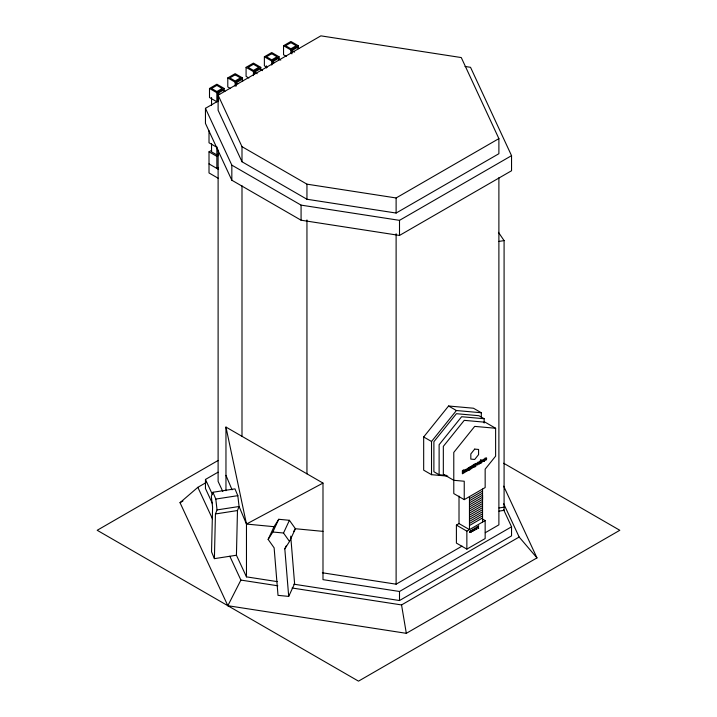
<?xml version="1.0" encoding="UTF-8"?>
<svg xmlns="http://www.w3.org/2000/svg" width="717" height="717" viewBox="0 0 717 717"><rect width="100%" height="100%" fill="white"/><g stroke="black" fill="none" stroke-linecap="round" stroke-linejoin="round"><path stroke-width="1.08" d="M246.469 576.862L236.431 555.236L214.401 558.651L215.441 513.964L217.045 509.912L215.79 499.068L212.931 492.265L234.961 488.86L237.82 495.662L239.075 506.507L246.469 524.055L246.469 576.862L277.309 581.63M236.431 555.236L237.47 510.549L239.075 506.507L217.045 509.912M482.55 461.192C483.428 456.093 485.767 462.68 482.55 461.336M212.931 492.265L211.327 496.316L212.582 507.161L211.542 551.848L214.401 558.651M290.717 536.146L294.597 583.674L288.7 596.392L278.017 595.37L274.127 547.842L268.14 539.408L274.046 526.69L278.743 519.278L289.417 520.3L295.413 528.734L322.991 531.369M268.14 539.408L272.836 532.005L278.743 519.278M288.7 596.392L284.81 548.863L289.507 541.452L283.52 533.018L289.417 520.3M284.81 548.863L286.173 545.924M289.507 541.452L295.413 528.734L293.647 531.512M503.692 486.171L536.979 557.898L406.324 633.326L227.845 605.713L240.894 580.08L229.834 556.258M447.749 476.133L431.517 474.681L423.675 470.164L423.675 436.967L448.573 406.001L473.462 408.224L481.304 412.75L481.304 417.177M431.517 474.681L431.517 441.493L456.406 410.527L481.304 412.75M227.845 605.713L180.021 502.671L197.847 487.327L206.523 482.317M218.694 100.703L216.857 101.769L209.498 97.521L209.498 88.469L216.857 84.221L224.215 88.469L224.215 91.48M230.551 88.549L227.791 86.963L227.791 77.911L235.149 73.663L242.507 77.911L242.507 80.922M248.844 77.992L246.083 76.396L246.083 67.344L253.442 63.096L260.791 67.344L260.791 70.365M267.136 67.434L264.376 65.839L264.376 56.786L271.734 52.538L279.083 56.786L279.083 59.807M286.307 56.365L283.547 54.77L283.547 45.718L290.905 41.469L298.254 45.718L298.254 48.738M209.498 88.469L216.857 92.717L224.215 88.469M227.791 77.911L235.149 82.15L242.507 77.911M246.083 67.344L253.442 71.592L260.791 67.344M264.376 56.786L271.734 61.035L279.083 56.786M283.547 45.718L290.905 49.966L298.254 45.718M217.878 100.004L217.878 93.3L223.193 90.234L224.986 91.265M236.162 86.094L236.162 82.742L241.486 79.668L243.278 80.707M254.454 74.416L254.454 72.184L259.778 69.11L262.467 70.66M272.747 63.858L272.747 61.617L278.071 58.552L280.759 60.103M291.918 53.9L291.918 50.548L297.241 47.483L299.034 48.514M218.111 95.191L320.884 35.85L461.273 57.566L498.889 138.623L498.889 153.707L396.116 213.048L306.948 199.254L241.996 161.755L218.111 110.275L218.111 95.191L241.996 146.662L241.996 161.755M465.028 66.457L470.531 67.308L511.544 155.67L511.544 170.754L399.503 235.436L301.077 220.209L231.833 180.227L205.456 123.405L205.456 108.321L218.013 101.07M218.237 178.282L209.014 172.949L209.014 151.834L211.632 150.319M211.542 143.785L211.542 151.834L216.857 154.899L218.631 153.877M209.014 151.834L216.857 156.36L218.595 155.356M218.595 167.419L216.857 168.423L216.857 156.36M241.996 146.662L306.948 184.161L396.116 197.964L498.889 138.623M205.456 108.321L231.833 165.143L301.077 205.125L399.503 220.352L511.544 155.67M218.165 460.439L97.189 530.284L358.5 681.15L619.811 530.284L503.675 463.236M212.501 503.675L205.456 488.501L205.456 479.449L218.013 472.207M180.021 502.671L182.925 500.995M464.24 499.632L485.158 487.551L485.158 469.16L495.617 456.146L495.617 428.255L485.167 422.223L464.249 420.35L443.33 446.377L443.33 474.269L453.78 480.3L464.24 481.232L464.24 499.632L453.789 493.592L453.78 452.409L474.699 426.391L495.617 428.255M469.465 498.673L482.541 491.127M469.465 500.735L482.541 493.188M469.465 502.805L482.532 495.259L482.541 499.382L469.465 506.928M469.465 504.867L482.532 497.32M469.465 508.989L482.541 501.443M469.465 511.06L482.541 503.504M469.465 513.121L482.541 505.566M469.465 515.182L482.541 507.636M469.465 517.244L482.541 509.697M482.308 518.92L485.158 520.569L485.158 538.557L466.857 549.123L456.406 543.092L456.406 525.095L459.014 523.589L469.465 529.621L469.465 496.612M469.465 519.305L482.541 511.759M469.465 521.376L482.541 513.82M469.465 523.437L482.541 515.881M469.465 525.498L482.541 517.952M456.406 525.095L466.857 531.136L485.158 520.569M322.363 572.775L396.116 584.185L462.053 546.121M485.319 532.686L498.889 524.844L498.889 177.708M225.963 490.715L225.963 427.072L322.991 483.088L322.991 579.65L399.503 591.48L511.544 526.807L503.531 509.536M293.827 584.185L399.503 600.532L511.544 535.859L511.544 526.807M292.097 588.003L401.547 604.933L519.153 537.033L536.979 557.898M225.963 427.072L246.469 524.055L322.991 483.088M498.996 241.396L504.087 240.607L504.087 510.343L498.996 511.131M215.79 499.068L237.82 495.662M215.441 513.964L237.47 510.549M498.996 507.959L504.087 507.17M484.145 423.021L484.145 418.728L461.631 416.72L439.118 444.728L439.118 474.744L446.628 475.416M246.469 524.055L274.046 526.69M272.836 532.005L283.52 533.018M240.894 580.08L277.811 585.789M291.918 50.548L294.615 52.108M272.747 61.617L274.548 62.657M254.454 72.184L257.152 73.734M236.162 82.742L237.963 83.781M217.878 93.3L219.671 94.339M216.857 147.308L209.014 142.782L209.014 130.709M209.014 163.897L218.595 169.436M484.145 418.728L478.92 415.708L456.406 413.7L433.893 441.708L433.893 471.723L439.118 474.744M448.573 406.001L456.406 410.527M423.675 436.967L431.517 441.493M498.458 232.326L504.087 240.607M503.71 503.764L519.153 537.033M222.79 491.503L218.111 481.412L218.111 149.996M205.456 479.449L212.447 494.515M197.847 487.327L212.429 518.749M225.963 475.353L232.048 489.81M401.547 604.933L406.324 633.326M482.541 489.066L482.541 522.075M466.857 531.136L466.857 549.123M459.014 496.083L459.014 523.589M399.503 220.352L399.503 235.436M399.503 591.48L399.503 600.532M396.116 197.964L396.116 213.048M396.116 233.733L396.116 584.185M306.948 184.161L306.948 199.254M306.948 219.931L306.948 473.829M301.077 205.125L301.077 220.209M290.905 49.966L290.905 52.986M271.734 61.035L271.734 65.059M266.419 65.839L266.419 68.034M253.442 71.592L253.442 75.617M241.996 185.793L241.996 436.33M235.149 82.15L235.149 86.174M231.833 165.143L231.833 180.227M216.857 92.717L216.857 101.769M216.857 146.851L216.857 154.899M211.542 97.521L211.542 105.202M463.021 472.162L463.621 473.077L462.384 473.794L462.384 470.648L463.594 469.904L463.021 472.162M474.43 465.216C473.758 471.356 474.17 460.628 474.43 465.216M465.333 470.442C465.216 475.479 464.32 467.609 464.284 472.754C463.03 473.023 463.72 469.895 464.724 469.841A0.905 0.52 -60 0 1 464.983 469.698C467.744 467.699 465.754 474.645 465.333 470.442M469.608 467.905L469.68 468.577L469.608 467.905M469.07 468.076C469.241 470.047 470.02 468.64 469.276 470.218C471.687 469.554 470.173 464.553 469.07 468.076M466.408 469.671C467.063 474.878 468.873 465.225 466.408 469.671M470.603 467.251C471.275 472.485 473.077 462.77 470.603 467.251M478.633 462.608C479.359 467.807 481.098 458.136 478.633 462.608M480.973 461.264C481.627 466.462 483.446 456.819 480.973 461.264M485.436 458.683C486.511 463.039 487.479 455.143 485.436 458.683M475.774 464.016L475.622 465.396L475.452 463.72L474.887 464.123L475.057 466.892L475.891 466.149L476.339 463.173L475.774 464.016M468.909 468.004C467.556 474.788 467.592 465.763 468.909 468.004M478.463 462.492C477.101 469.276 477.172 460.224 478.463 462.492M480.811 462.994C478.329 465.933 481.896 454.067 480.811 462.994M485.266 459.812L484.217 461.201L484.558 459.973A1.568 0.905 -60 0 1 484.163 459.624L485.086 458.073L485.266 459.812M473.686 467.036L473.112 467.565L472.915 465.826L472.207 468.12L472.189 465.647L473.408 464.858L473.686 467.036M466.991 469.187L466.991 469.187M471.186 466.767L471.212 466.695M479.216 462.133L479.216 462.133M481.555 460.78L481.555 460.78M486.018 458.208L486.018 458.208M483.392 460.932L483.312 460.422L483.392 460.932M469.563 532.095L471.221 532.525L470.155 531.96L471.248 530.168L469.563 532.095M471.445 531.01L473.095 531.449L472.028 530.876L473.121 529.083L471.445 531.01M473.319 529.926L474.968 530.365L473.901 529.791L475.004 528.008L473.319 529.926M475.192 528.841L476.85 529.28L475.774 528.716L476.877 526.923L475.192 528.841M477.065 527.766L478.723 528.196L477.647 527.613L478.75 525.839L477.065 527.766M474.699 449.102L470.818 453.933L470.818 459.104L474.699 459.454L478.58 454.623L478.58 449.451L474.699 449.102M216.857 85.395L211.542 88.469L216.857 91.534L222.171 88.469L216.857 85.395M235.149 74.837L229.834 77.911L235.149 80.976L240.464 77.911L235.149 74.837M253.442 64.279L248.127 67.344L253.442 70.418L258.756 67.344L253.442 64.279M271.734 53.712L266.419 56.786L271.734 59.852L277.049 56.786L271.734 53.712M290.905 42.653L285.581 45.718L290.905 48.783L296.22 45.718L290.905 42.653"/></g></svg>
